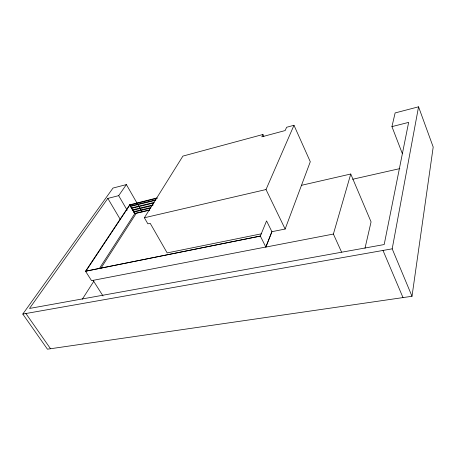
<?xml version="1.0" encoding="UTF-8"?>
<svg xmlns="http://www.w3.org/2000/svg" width="456" height="456" viewBox="0 0 456 456"><rect width="100%" height="100%" fill="white"/><g stroke="black" fill="none" stroke-linecap="round" stroke-linejoin="round"><path stroke-width="0.68" d="M142.112 211.983L126.38 184.583L112.991 188.066L22.8 314.064L47.441 349.188L412.007 296.28L433.2 147.037L418.557 106.812L395.124 112.934L391.938 126.62L402.369 153.683M412.007 296.28L392.194 248.828L418.557 106.812M364.988 248.275L371.07 221.901L350.755 174.015L301.484 185.313M341.584 252.128L333.393 234.048L350.755 174.015M156.967 197.938L129.601 204.852L134.805 213.665L129.681 204.835L85.534 271.223L91.542 280.651L265.854 247.01L271.896 231.688L285.142 229.043L310.291 161.743L293.989 125.28L286.625 127.275L285.148 130.559L261.818 136.828L262.964 134.486L263.859 136.39M265.859 247.078L271.918 231.722L266.566 220.898L260.325 236.083L265.859 247.078L333.393 234.048M285.142 229.043L266.013 189.542L293.989 125.28M261.425 233.808L167.158 252.903L150.195 223.309L147.869 223.833L144.381 217.763L182.896 156.1L262.964 134.486M82.308 299.204L93.839 281.232M135.324 213.317L135.147 213.585L149.311 210.233M93.098 280.372L103.01 295.961M100.816 268.379L136.258 213.322M99.265 268.692L134.896 213.414L149.728 209.902M130.028 204.75L85.893 271.172L260.325 236.083L85.534 271.223M391.938 126.62L408.639 122.39L384.186 244.547L29.503 308.455L107.833 198.406L118.674 195.664L126.38 184.583M129.76 205.126L157.337 198.217M130.296 206.055L155.889 199.831M130.496 206.397L155.393 200.349M131.391 207.942L154.213 202.43M131.613 208.329L153.746 202.988M132.496 209.851L153.244 204.875M132.759 210.307L152.817 205.502M133.557 211.681L150.85 207.554M133.819 212.131L150.423 208.181M144.381 217.763L266.013 189.542M352.659 179.259L399.827 168.612M22.8 314.064L392.194 248.828M25.901 313.517L50.525 348.737M107.833 198.406L120.475 219.775M118.674 195.664L127.144 210.182M383 250.452L403.001 297.586"/></g></svg>
